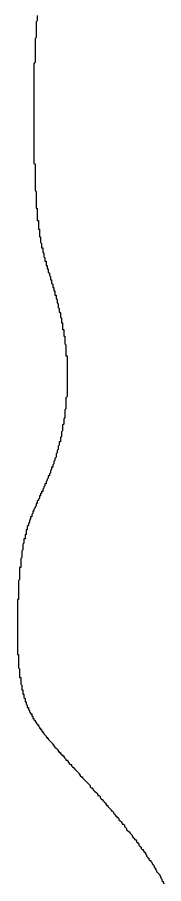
# Model space of a CAD drawing. Header units: millimetres. Extents: x 289 to 9778, y -894 to 6380.
# Drawn here: x 7137.37 to 7138.7, y -358.41 to -350.55 of the extents above; entities that cross this region are included whole.
import ezdxf

# ---------------------------------------------------------------- set-up
doc = ezdxf.new("R2010")
doc.units = ezdxf.units.MM

msp = doc.modelspace()

# ---------------------------------------------------------------- linework, layer by layer
msp.add_polyline3d([(7137.5501, -350.5325, 0), (7137.5501, -350.5525, 0), (7137.5501, -350.5625, 0), (7137.5501, -350.5725, 0), (7137.5501, -350.5825, 0), (7137.5401, -350.5925, 0), (7137.5401, -350.6025, 0), (7137.5401, -350.6225, 0), (7137.5401, -350.6325, 0), (7137.5401, -350.6425, 0), (7137.5401, -350.6525, 0), (7137.5401, -350.6725, 0), (7137.5401, -350.6825, 0), (7137.5401, -350.6925, 0), (7137.5401, -350.7025, 0), (7137.5401, -350.7225, 0), (7137.5401, -350.7325, 0), (7137.5301, -350.7425, 0), (7137.5301, -350.7525, 0), (7137.5301, -350.7725, 0), (7137.5301, -350.7825, 0), (7137.5301, -350.7925, 0), (7137.5301, -350.8125, 0), (7137.5301, -350.8225, 0), (7137.5301, -350.8325, 0), (7137.5301, -350.8425, 0), (7137.5301, -350.8625, 0), (7137.5301, -350.8725, 0), (7137.5301, -350.8825, 0), (7137.5301, -350.9025, 0), (7137.5301, -350.9125, 0), (7137.5301, -350.9225, 0), (7137.5301, -350.9425, 0), (7137.5301, -350.9525, 0), (7137.5201, -350.9725, 0), (7137.5201, -350.9825, 0), (7137.5201, -350.9925, 0), (7137.5201, -351.0125, 0), (7137.5201, -351.0225, 0), (7137.5201, -351.0325, 0), (7137.5201, -351.0525, 0), (7137.5201, -351.0625, 0), (7137.5201, -351.0725, 0), (7137.5201, -351.0925, 0), (7137.5201, -351.1025, 0), (7137.5201, -351.1225, 0), (7137.5201, -351.1325, 0), (7137.5201, -351.1425, 0), (7137.5201, -351.1625, 0), (7137.5201, -351.1725, 0), (7137.5201, -351.1925, 0), (7137.5201, -351.2025, 0), (7137.5201, -351.2125, 0), (7137.5201, -351.2325, 0), (7137.5201, -351.2425, 0), (7137.5201, -351.2525, 0), (7137.5201, -351.2725, 0), (7137.5201, -351.2825, 0), (7137.5201, -351.3025, 0), (7137.5201, -351.3125, 0), (7137.5201, -351.3225, 0), (7137.5201, -351.3425, 0), (7137.5201, -351.3525, 0), (7137.5201, -351.3625, 0), (7137.5201, -351.3825, 0), (7137.5201, -351.3925, 0), (7137.5201, -351.4125, 0), (7137.5201, -351.4225, 0), (7137.5201, -351.4325, 0), (7137.5201, -351.4525, 0), (7137.5201, -351.4625, 0), (7137.5201, -351.4725, 0), (7137.5201, -351.4925, 0), (7137.5201, -351.5025, 0), (7137.5201, -351.5125, 0), (7137.5201, -351.5325, 0), (7137.5201, -351.5425, 0), (7137.5201, -351.5525, 0), (7137.5201, -351.5725, 0), (7137.5201, -351.5825, 0), (7137.5201, -351.5925, 0), (7137.5201, -351.6025, 0), (7137.5201, -351.6225, 0), (7137.5201, -351.6325, 0), (7137.5201, -351.6425, 0), (7137.5201, -351.6625, 0), (7137.5201, -351.6725, 0), (7137.5201, -351.6825, 0), (7137.5201, -351.6925, 0), (7137.5201, -351.7125, 0), (7137.5201, -351.7225, 0), (7137.5201, -351.7325, 0), (7137.5201, -351.7425, 0), (7137.5201, -351.7525, 0), (7137.5201, -351.7725, 0), (7137.5201, -351.7825, 0), (7137.5201, -351.7925, 0), (7137.5201, -351.8025, 0), (7137.5201, -351.8125, 0), (7137.5201, -351.8325, 0), (7137.5201, -351.8425, 0), (7137.5201, -351.8525, 0), (7137.5201, -351.8625, 0), (7137.5201, -351.8725, 0), (7137.5301, -351.8825, 0), (7137.5301, -351.8925, 0), (7137.5301, -351.9025, 0), (7137.5301, -351.9225, 0), (7137.5301, -351.9325, 0), (7137.5301, -351.9425, 0), (7137.5301, -351.9525, 0), (7137.5301, -351.9625, 0), (7137.5301, -351.9725, 0), (7137.5301, -351.9825, 0), (7137.5301, -351.9925, 0), (7137.5301, -352.0025, 0), (7137.5301, -352.0125, 0), (7137.5301, -352.0225, 0), (7137.5301, -352.0325, 0), (7137.5301, -352.0425, 0), (7137.5301, -352.0525, 0), (7137.5301, -352.0625, 0), (7137.5301, -352.0725, 0), (7137.5301, -352.0825, 0), (7137.5301, -352.0825, 0), (7137.5301, -352.0925, 0), (7137.5301, -352.1025, 0), (7137.5301, -352.1125, 0), (7137.5301, -352.1225, 0), (7137.5401, -352.1325, 0), (7137.5401, -352.1425, 0), (7137.5401, -352.1525, 0), (7137.5401, -352.1525, 0), (7137.5401, -352.1625, 0), (7137.5401, -352.1725, 0), (7137.5401, -352.1825, 0), (7137.5401, -352.1925, 0), (7137.5401, -352.1925, 0), (7137.5401, -352.2025, 0), (7137.5401, -352.2125, 0), (7137.5401, -352.2225, 0), (7137.5401, -352.2325, 0), (7137.5401, -352.2325, 0), (7137.5401, -352.2425, 0), (7137.5401, -352.2525, 0), (7137.5401, -352.2625, 0), (7137.5401, -352.2625, 0), (7137.5401, -352.2725, 0), (7137.5401, -352.2825, 0), (7137.5501, -352.2825, 0), (7137.5501, -352.2925, 0), (7137.5501, -352.3025, 0), (7137.5501, -352.3025, 0), (7137.5501, -352.3125, 0), (7137.5501, -352.3225, 0), (7137.5501, -352.3225, 0), (7137.5501, -352.3325, 0), (7137.5501, -352.3425, 0), (7137.5501, -352.3425, 0), (7137.5501, -352.3525, 0), (7137.5501, -352.3625, 0), (7137.5501, -352.3625, 0), (7137.5501, -352.3725, 0), (7137.5501, -352.3725, 0), (7137.5501, -352.3825, 0), (7137.5501, -352.3925, 0), (7137.5601, -352.3925, 0), (7137.5601, -352.4025, 0), (7137.5601, -352.4025, 0), (7137.5601, -352.4125, 0), (7137.5601, -352.4125, 0), (7137.5601, -352.4225, 0), (7137.5601, -352.4325, 0), (7137.5601, -352.4325, 0), (7137.5601, -352.4425, 0), (7137.5601, -352.4425, 0), (7137.5601, -352.4525, 0), (7137.5601, -352.4525, 0), (7137.5601, -352.4625, 0), (7137.5601, -352.4625, 0), (7137.5601, -352.4725, 0), (7137.5701, -352.4725, 0), (7137.5701, -352.4825, 0), (7137.5701, -352.4825, 0), (7137.5701, -352.4925, 0), (7137.5701, -352.4925, 0), (7137.5701, -352.5025, 0), (7137.5701, -352.5025, 0), (7137.5701, -352.5125, 0), (7137.5701, -352.5125, 0), (7137.5701, -352.5125, 0), (7137.5701, -352.5225, 0), (7137.5701, -352.5225, 0), (7137.5701, -352.5325, 0), (7137.5701, -352.5325, 0), (7137.5701, -352.5425, 0), (7137.5801, -352.5425, 0), (7137.5801, -352.5425, 0), (7137.5801, -352.5525, 0), (7137.5801, -352.5525, 0), (7137.5801, -352.5625, 0), (7137.5801, -352.5625, 0), (7137.5801, -352.5625, 0), (7137.5801, -352.5725, 0), (7137.5801, -352.5725, 0), (7137.5801, -352.5825, 0), (7137.5801, -352.5825, 0), (7137.5801, -352.5825, 0), (7137.5801, -352.5925, 0), (7137.5801, -352.5925, 0), (7137.5901, -352.6025, 0), (7137.5901, -352.6025, 0), (7137.5901, -352.6025, 0), (7137.5901, -352.6125, 0), (7137.5901, -352.6125, 0), (7137.5901, -352.6125, 0), (7137.5901, -352.6225, 0), (7137.5901, -352.6225, 0), (7137.5901, -352.6225, 0), (7137.5901, -352.6325, 0), (7137.5901, -352.6325, 0), (7137.5901, -352.6425, 0), (7137.5901, -352.6425, 0), (7137.6001, -352.6425, 0), (7137.6001, -352.6525, 0), (7137.6001, -352.6525, 0), (7137.6001, -352.6525, 0), (7137.6001, -352.6625, 0), (7137.6001, -352.6625, 0), (7137.6001, -352.6625, 0), (7137.6001, -352.6725, 0), (7137.6001, -352.6725, 0), (7137.6001, -352.6725, 0), (7137.6001, -352.6825, 0), (7137.6001, -352.6825, 0), (7137.6001, -352.6825, 0), (7137.6101, -352.6925, 0), (7137.6101, -352.6925, 0), (7137.6101, -352.6925, 0), (7137.6101, -352.7025, 0), (7137.6101, -352.7025, 0), (7137.6101, -352.7025, 0), (7137.6101, -352.7125, 0), (7137.6101, -352.7125, 0), (7137.6101, -352.7125, 0), (7137.6101, -352.7225, 0), (7137.6101, -352.7225, 0), (7137.6101, -352.7225, 0), (7137.6201, -352.7325, 0), (7137.6201, -352.7325, 0), (7137.6201, -352.7325, 0), (7137.6201, -352.7425, 0), (7137.6201, -352.7425, 0), (7137.6201, -352.7425, 0), (7137.6201, -352.7525, 0), (7137.6201, -352.7525, 0), (7137.6201, -352.7525, 0), (7137.6201, -352.7525, 0), (7137.6201, -352.7625, 0), (7137.6201, -352.7625, 0), (7137.6301, -352.7625, 0), (7137.6301, -352.7725, 0), (7137.6301, -352.7725, 0), (7137.6301, -352.7725, 0), (7137.6301, -352.7825, 0), (7137.6301, -352.7825, 0), (7137.6301, -352.7825, 0), (7137.6301, -352.7925, 0), (7137.6301, -352.7925, 0), (7137.6301, -352.7925, 0), (7137.6301, -352.8025, 0), (7137.6401, -352.8025, 0), (7137.6401, -352.8025, 0), (7137.6401, -352.8025, 0), (7137.6401, -352.8125, 0), (7137.6401, -352.8125, 0), (7137.6401, -352.8125, 0), (7137.6401, -352.8225, 0), (7137.6401, -352.8225, 0), (7137.6401, -352.8225, 0), (7137.6401, -352.8325, 0), (7137.6401, -352.8325, 0), (7137.6501, -352.8325, 0), (7137.6501, -352.8425, 0), (7137.6501, -352.8425, 0), (7137.6501, -352.8425, 0), (7137.6501, -352.8525, 0), (7137.6501, -352.8525, 0), (7137.6501, -352.8525, 0), (7137.6501, -352.8625, 0), (7137.6501, -352.8625, 0), (7137.6501, -352.8625, 0), (7137.6601, -352.8725, 0), (7137.6601, -352.8725, 0), (7137.6601, -352.8725, 0), (7137.6601, -352.8825, 0), (7137.6601, -352.8825, 0), (7137.6601, -352.8825, 0), (7137.6601, -352.8825, 0), (7137.6601, -352.8925, 0), (7137.6601, -352.8925, 0), (7137.6601, -352.8925, 0), (7137.6701, -352.9025, 0), (7137.6701, -352.9025, 0), (7137.6701, -352.9025, 0), (7137.6701, -352.9125, 0), (7137.6701, -352.9125, 0), (7137.6701, -352.9125, 0), (7137.6701, -352.9225, 0), (7137.6701, -352.9225, 0), (7137.6701, -352.9225, 0), (7137.6701, -352.9325, 0), (7137.6801, -352.9325, 0), (7137.6801, -352.9325, 0), (7137.6801, -352.9425, 0), (7137.6801, -352.9425, 0), (7137.6801, -352.9425, 0), (7137.6801, -352.9525, 0), (7137.6801, -352.9525, 0), (7137.6801, -352.9625, 0), (7137.6801, -352.9625, 0), (7137.6801, -352.9625, 0), (7137.6901, -352.9725, 0), (7137.6901, -352.9725, 0), (7137.6901, -352.9725, 0), (7137.6901, -352.9825, 0), (7137.6901, -352.9825, 0), (7137.6901, -352.9825, 0), (7137.6901, -352.9925, 0), (7137.6901, -352.9925, 0), (7137.6901, -352.9925, 0), (7137.6901, -353.0025, 0), (7137.7001, -353.0025, 0), (7137.7001, -353.0025, 0), (7137.7001, -353.0125, 0), (7137.7001, -353.0125, 0), (7137.7001, -353.0225, 0), (7137.7001, -353.0225, 0), (7137.7001, -353.0225, 0), (7137.7001, -353.0325, 0), (7137.7001, -353.0325, 0), (7137.7101, -353.0325, 0), (7137.7101, -353.0425, 0), (7137.7101, -353.0425, 0), (7137.7101, -353.0525, 0), (7137.7101, -353.0525, 0), (7137.7101, -353.0525, 0), (7137.7101, -353.0625, 0), (7137.7101, -353.0625, 0), (7137.7101, -353.0625, 0), (7137.7101, -353.0725, 0), (7137.7201, -353.0725, 0), (7137.7201, -353.0825, 0), (7137.7201, -353.0825, 0), (7137.7201, -353.0825, 0), (7137.7201, -353.0925, 0), (7137.7201, -353.0925, 0), (7137.7201, -353.1025, 0), (7137.7201, -353.1025, 0), (7137.7201, -353.1025, 0), (7137.7301, -353.1125, 0), (7137.7301, -353.1125, 0), (7137.7301, -353.1225, 0), (7137.7301, -353.1225, 0), (7137.7301, -353.1225, 0), (7137.7301, -353.1325, 0), (7137.7301, -353.1325, 0), (7137.7301, -353.1425, 0), (7137.7301, -353.1425, 0), (7137.7401, -353.1525, 0), (7137.7401, -353.1525, 0), (7137.7401, -353.1525, 0), (7137.7401, -353.1625, 0), (7137.7401, -353.1625, 0), (7137.7401, -353.1725, 0), (7137.7401, -353.1725, 0), (7137.7401, -353.1825, 0), (7137.7401, -353.1825, 0), (7137.7401, -353.1825, 0), (7137.7501, -353.1925, 0), (7137.7501, -353.1925, 0), (7137.7501, -353.2025, 0), (7137.7501, -353.2025, 0), (7137.7501, -353.2125, 0), (7137.7501, -353.2125, 0), (7137.7501, -353.2225, 0), (7137.7501, -353.2225, 0), (7137.7501, -353.2225, 0), (7137.7601, -353.2325, 0), (7137.7601, -353.2325, 0), (7137.7601, -353.2425, 0), (7137.7601, -353.2425, 0), (7137.7601, -353.2525, 0), (7137.7601, -353.2525, 0), (7137.7601, -353.2625, 0), (7137.7601, -353.2625, 0), (7137.7601, -353.2725, 0), (7137.7601, -353.2725, 0), (7137.7701, -353.2825, 0), (7137.7701, -353.2825, 0), (7137.7701, -353.2925, 0), (7137.7701, -353.2925, 0), (7137.7701, -353.3025, 0), (7137.7701, -353.3025, 0), (7137.7701, -353.3125, 0), (7137.7701, -353.3125, 0), (7137.7701, -353.3225, 0), (7137.7701, -353.3225, 0), (7137.7801, -353.3225, 0), (7137.7801, -353.3325, 0), (7137.7801, -353.3325, 0), (7137.7801, -353.3425, 0), (7137.7801, -353.3425, 0), (7137.7801, -353.3525, 0), (7137.7801, -353.3525, 0), (7137.7801, -353.3625, 0), (7137.7801, -353.3725, 0), (7137.7801, -353.3725, 0), (7137.7801, -353.3825, 0), (7137.7901, -353.3825, 0), (7137.7901, -353.3925, 0), (7137.7901, -353.3925, 0), (7137.7901, -353.4025, 0), (7137.7901, -353.4025, 0), (7137.7901, -353.4125, 0), (7137.7901, -353.4125, 0), (7137.7901, -353.4225, 0), (7137.7901, -353.4225, 0), (7137.7901, -353.4325, 0), (7137.7901, -353.4325, 0), (7137.7901, -353.4425, 0), (7137.8001, -353.4425, 0), (7137.8001, -353.4525, 0), (7137.8001, -353.4525, 0), (7137.8001, -353.4625, 0), (7137.8001, -353.4625, 0), (7137.8001, -353.4725, 0), (7137.8001, -353.4825, 0), (7137.8001, -353.4825, 0), (7137.8001, -353.4925, 0), (7137.8001, -353.4925, 0), (7137.8001, -353.5025, 0), (7137.8001, -353.5025, 0), (7137.8001, -353.5125, 0), (7137.8001, -353.5125, 0), (7137.8101, -353.5225, 0), (7137.8101, -353.5325, 0), (7137.8101, -353.5325, 0), (7137.8101, -353.5425, 0), (7137.8101, -353.5425, 0), (7137.8101, -353.5525, 0), (7137.8101, -353.5525, 0), (7137.8101, -353.5625, 0), (7137.8101, -353.5625, 0), (7137.8101, -353.5725, 0), (7137.8101, -353.5825, 0), (7137.8101, -353.5825, 0), (7137.8101, -353.5925, 0), (7137.8101, -353.5925, 0), (7137.8101, -353.6025, 0), (7137.8101, -353.6025, 0), (7137.8101, -353.6125, 0), (7137.8101, -353.6225, 0), (7137.8201, -353.6225, 0), (7137.8201, -353.6325, 0), (7137.8201, -353.6325, 0), (7137.8201, -353.6425, 0), (7137.8201, -353.6525, 0), (7137.8201, -353.6525, 0), (7137.8201, -353.6625, 0), (7137.8201, -353.6625, 0), (7137.8201, -353.6725, 0), (7137.8201, -353.6825, 0), (7137.8201, -353.6825, 0), (7137.8201, -353.6925, 0), (7137.8201, -353.6925, 0), (7137.8201, -353.7025, 0), (7137.8201, -353.7125, 0), (7137.8201, -353.7125, 0), (7137.8201, -353.7225, 0), (7137.8201, -353.7225, 0), (7137.8201, -353.7325, 0), (7137.8201, -353.7425, 0), (7137.8201, -353.7425, 0), (7137.8201, -353.7525, 0), (7137.8201, -353.7525, 0), (7137.8201, -353.7625, 0), (7137.8201, -353.7725, 0), (7137.8201, -353.7725, 0), (7137.8201, -353.7825, 0), (7137.8201, -353.7825, 0), (7137.8201, -353.7925, 0), (7137.8201, -353.8025, 0), (7137.8201, -353.8025, 0), (7137.8201, -353.8125, 0), (7137.8201, -353.8225, 0), (7137.8201, -353.8225, 0), (7137.8201, -353.8325, 0), (7137.8201, -353.8325, 0), (7137.8201, -353.8425, 0), (7137.8201, -353.8525, 0), (7137.8201, -353.8525, 0), (7137.8201, -353.8625, 0), (7137.8201, -353.8725, 0), (7137.8201, -353.8725, 0), (7137.8201, -353.8825, 0), (7137.8201, -353.8925, 0), (7137.8201, -353.8925, 0), (7137.8201, -353.9025, 0), (7137.8201, -353.9025, 0), (7137.8201, -353.9125, 0), (7137.8201, -353.9225, 0), (7137.8201, -353.9225, 0), (7137.8201, -353.9325, 0), (7137.8201, -353.9425, 0), (7137.8201, -353.9425, 0), (7137.8201, -353.9525, 0), (7137.8201, -353.9625, 0), (7137.8201, -353.9625, 0), (7137.8201, -353.9725, 0), (7137.8201, -353.9725, 0), (7137.8201, -353.9825, 0), (7137.8201, -353.9925, 0), (7137.8201, -353.9925, 0), (7137.8101, -354.0025, 0), (7137.8101, -354.0125, 0), (7137.8101, -354.0125, 0), (7137.8101, -354.0225, 0), (7137.8101, -354.0325, 0), (7137.8101, -354.0325, 0), (7137.8101, -354.0425, 0), (7137.8101, -354.0425, 0), (7137.8101, -354.0525, 0), (7137.8101, -354.0625, 0), (7137.8101, -354.0625, 0), (7137.8101, -354.0725, 0), (7137.8101, -354.0825, 0), (7137.8101, -354.0825, 0), (7137.8101, -354.0925, 0), (7137.8101, -354.1025, 0), (7137.8101, -354.1025, 0), (7137.8001, -354.1125, 0), (7137.8001, -354.1225, 0), (7137.8001, -354.1225, 0), (7137.8001, -354.1325, 0), (7137.8001, -354.1325, 0), (7137.8001, -354.1425, 0), (7137.8001, -354.1525, 0), (7137.8001, -354.1525, 0), (7137.8001, -354.1625, 0), (7137.8001, -354.1725, 0), (7137.8001, -354.1725, 0), (7137.8001, -354.1825, 0), (7137.7901, -354.1925, 0), (7137.7901, -354.1925, 0), (7137.7901, -354.2025, 0), (7137.7901, -354.2125, 0), (7137.7901, -354.2125, 0), (7137.7901, -354.2225, 0), (7137.7901, -354.2225, 0), (7137.7901, -354.2325, 0), (7137.7901, -354.2425, 0), (7137.7901, -354.2425, 0), (7137.7801, -354.2525, 0), (7137.7801, -354.2625, 0), (7137.7801, -354.2625, 0), (7137.7801, -354.2725, 0), (7137.7801, -354.2825, 0), (7137.7801, -354.2825, 0), (7137.7801, -354.2925, 0), (7137.7801, -354.2925, 0), (7137.7801, -354.3025, 0), (7137.7701, -354.3125, 0), (7137.7701, -354.3125, 0), (7137.7701, -354.3225, 0), (7137.7701, -354.3325, 0), (7137.7701, -354.3325, 0), (7137.7701, -354.3425, 0), (7137.7701, -354.3525, 0), (7137.7701, -354.3525, 0), (7137.7601, -354.3625, 0), (7137.7601, -354.3625, 0), (7137.7601, -354.3725, 0), (7137.7601, -354.3825, 0), (7137.7601, -354.3825, 0), (7137.7601, -354.3925, 0), (7137.7601, -354.4025, 0), (7137.7501, -354.4025, 0), (7137.7501, -354.4125, 0), (7137.7501, -354.4125, 0), (7137.7501, -354.4225, 0), (7137.7501, -354.4325, 0), (7137.7501, -354.4325, 0), (7137.7401, -354.4425, 0), (7137.7401, -354.4425, 0), (7137.7401, -354.4525, 0), (7137.7401, -354.4625, 0), (7137.7401, -354.4625, 0), (7137.7401, -354.4725, 0), (7137.7401, -354.4725, 0), (7137.7301, -354.4825, 0), (7137.7301, -354.4925, 0), (7137.7301, -354.4925, 0), (7137.7301, -354.5025, 0), (7137.7301, -354.5025, 0), (7137.7201, -354.5125, 0), (7137.7201, -354.5225, 0), (7137.7201, -354.5225, 0), (7137.7201, -354.5325, 0), (7137.7201, -354.5325, 0), (7137.7201, -354.5425, 0), (7137.7101, -354.5525, 0), (7137.7101, -354.5525, 0), (7137.7101, -354.5625, 0), (7137.7101, -354.5625, 0), (7137.7101, -354.5725, 0), (7137.7001, -354.5825, 0), (7137.7001, -354.5825, 0), (7137.7001, -354.5925, 0), (7137.7001, -354.5925, 0), (7137.7001, -354.6025, 0), (7137.7001, -354.6025, 0), (7137.6901, -354.6125, 0), (7137.6901, -354.6225, 0), (7137.6901, -354.6225, 0), (7137.6901, -354.6325, 0), (7137.6801, -354.6325, 0), (7137.6801, -354.6425, 0), (7137.6801, -354.6425, 0), (7137.6801, -354.6525, 0), (7137.6801, -354.6525, 0), (7137.6701, -354.6625, 0), (7137.6701, -354.6625, 0), (7137.6701, -354.6725, 0), (7137.6701, -354.6825, 0), (7137.6701, -354.6825, 0), (7137.6601, -354.6925, 0), (7137.6601, -354.6925, 0), (7137.6601, -354.7025, 0), (7137.6601, -354.7025, 0), (7137.6601, -354.7125, 0), (7137.6501, -354.7125, 0), (7137.6501, -354.7225, 0), (7137.6501, -354.7225, 0), (7137.6501, -354.7325, 0), (7137.6501, -354.7325, 0), (7137.6401, -354.7425, 0), (7137.6401, -354.7425, 0), (7137.6401, -354.7525, 0), (7137.6401, -354.7525, 0), (7137.6301, -354.7625, 0), (7137.6301, -354.7625, 0), (7137.6301, -354.7725, 0), (7137.6301, -354.7725, 0), (7137.6301, -354.7825, 0), (7137.6201, -354.7825, 0), (7137.6201, -354.7925, 0), (7137.6201, -354.7925, 0), (7137.6201, -354.8025, 0), (7137.6201, -354.8025, 0), (7137.6101, -354.8125, 0), (7137.6101, -354.8125, 0), (7137.6101, -354.8225, 0), (7137.6101, -354.8225, 0), (7137.6001, -354.8325, 0), (7137.6001, -354.8325, 0), (7137.6001, -354.8425, 0), (7137.6001, -354.8425, 0), (7137.6001, -354.8525, 0), (7137.5901, -354.8525, 0), (7137.5901, -354.8625, 0), (7137.5901, -354.8625, 0), (7137.5901, -354.8625, 0), (7137.5901, -354.8725, 0), (7137.5801, -354.8725, 0), (7137.5801, -354.8825, 0), (7137.5801, -354.8825, 0), (7137.5801, -354.8925, 0), (7137.5701, -354.8925, 0), (7137.5701, -354.9025, 0), (7137.5701, -354.9025, 0), (7137.5701, -354.9125, 0), (7137.5701, -354.9125, 0), (7137.5601, -354.9225, 0), (7137.5601, -354.9225, 0), (7137.5601, -354.9225, 0), (7137.5601, -354.9325, 0), (7137.5601, -354.9325, 0), (7137.5501, -354.9425, 0), (7137.5501, -354.9425, 0), (7137.5501, -354.9525, 0), (7137.5501, -354.9525, 0), (7137.5501, -354.9625, 0), (7137.5401, -354.9625, 0), (7137.5401, -354.9625, 0), (7137.5401, -354.9725, 0), (7137.5401, -354.9725, 0), (7137.5401, -354.9825, 0), (7137.5401, -354.9825, 0), (7137.5301, -354.9925, 0), (7137.5301, -354.9925, 0), (7137.5301, -354.9925, 0), (7137.5301, -355.0025, 0), (7137.5301, -355.0025, 0), (7137.5201, -355.0125, 0), (7137.5201, -355.0125, 0), (7137.5201, -355.0225, 0), (7137.5201, -355.0225, 0), (7137.5201, -355.0225, 0), (7137.5201, -355.0325, 0), (7137.5101, -355.0325, 0), (7137.5101, -355.0425, 0), (7137.5101, -355.0425, 0), (7137.5101, -355.0425, 0), (7137.5101, -355.0525, 0), (7137.5101, -355.0525, 0), (7137.5001, -355.0625, 0), (7137.5001, -355.0625, 0), (7137.5001, -355.0725, 0), (7137.5001, -355.0725, 0), (7137.5001, -355.0725, 0), (7137.5001, -355.0825, 0), (7137.4901, -355.0825, 0), (7137.4901, -355.0925, 0), (7137.4901, -355.0925, 0), (7137.4901, -355.0925, 0), (7137.4901, -355.1025, 0), (7137.4901, -355.1025, 0), (7137.4801, -355.1125, 0), (7137.4801, -355.1125, 0), (7137.4801, -355.1225, 0), (7137.4801, -355.1225, 0), (7137.4801, -355.1225, 0), (7137.4801, -355.1325, 0), (7137.4801, -355.1325, 0), (7137.4701, -355.1425, 0), (7137.4701, -355.1425, 0), (7137.4701, -355.1525, 0), (7137.4701, -355.1525, 0), (7137.4701, -355.1525, 0), (7137.4701, -355.1625, 0), (7137.4701, -355.1625, 0), (7137.4601, -355.1725, 0), (7137.4601, -355.1725, 0), (7137.4601, -355.1825, 0), (7137.4601, -355.1825, 0), (7137.4601, -355.1825, 0), (7137.4601, -355.1925, 0), (7137.4601, -355.1925, 0), (7137.4601, -355.2025, 0), (7137.4501, -355.2025, 0), (7137.4501, -355.2125, 0), (7137.4501, -355.2125, 0), (7137.4501, -355.2125, 0), (7137.4501, -355.2225, 0), (7137.4501, -355.2225, 0), (7137.4501, -355.2325, 0), (7137.4501, -355.2325, 0), (7137.4501, -355.2425, 0), (7137.4401, -355.2425, 0), (7137.4401, -355.2525, 0), (7137.4401, -355.2525, 0), (7137.4401, -355.2525, 0), (7137.4401, -355.2625, 0), (7137.4401, -355.2625, 0), (7137.4401, -355.2725, 0), (7137.4401, -355.2725, 0), (7137.4401, -355.2825, 0), (7137.4301, -355.2825, 0), (7137.4301, -355.2925, 0), (7137.4301, -355.2925, 0), (7137.4301, -355.3025, 0), (7137.4301, -355.3025, 0), (7137.4301, -355.3125, 0), (7137.4301, -355.3125, 0), (7137.4301, -355.3125, 0), (7137.4301, -355.3225, 0), (7137.4301, -355.3225, 0), (7137.4201, -355.3325, 0), (7137.4201, -355.3325, 0), (7137.4201, -355.3425, 0), (7137.4201, -355.3425, 0), (7137.4201, -355.3525, 0), (7137.4201, -355.3525, 0), (7137.4201, -355.3625, 0), (7137.4201, -355.3625, 0), (7137.4201, -355.3725, 0), (7137.4201, -355.3725, 0), (7137.4201, -355.3825, 0), (7137.4201, -355.3825, 0), (7137.4101, -355.3925, 0), (7137.4101, -355.3925, 0), (7137.4101, -355.4025, 0), (7137.4101, -355.4025, 0), (7137.4101, -355.4125, 0), (7137.4101, -355.4125, 0), (7137.4101, -355.4225, 0), (7137.4101, -355.4225, 0), (7137.4101, -355.4325, 0), (7137.4101, -355.4425, 0), (7137.4101, -355.4425, 0), (7137.4101, -355.4525, 0), (7137.4101, -355.4525, 0), (7137.4001, -355.4625, 0), (7137.4001, -355.4625, 0), (7137.4001, -355.4725, 0), (7137.4001, -355.4725, 0), (7137.4001, -355.4825, 0), (7137.4001, -355.4825, 0), (7137.4001, -355.4925, 0), (7137.4001, -355.4925, 0), (7137.4001, -355.5025, 0), (7137.4001, -355.5125, 0), (7137.4001, -355.5125, 0), (7137.4001, -355.5225, 0), (7137.4001, -355.5225, 0), (7137.4001, -355.5325, 0), (7137.4001, -355.5325, 0), (7137.4001, -355.5425, 0), (7137.3901, -355.5425, 0), (7137.3901, -355.5525, 0), (7137.3901, -355.5625, 0), (7137.3901, -355.5625, 0), (7137.3901, -355.5725, 0), (7137.3901, -355.5725, 0), (7137.3901, -355.5825, 0), (7137.3901, -355.5825, 0), (7137.3901, -355.5925, 0), (7137.3901, -355.6025, 0), (7137.3901, -355.6025, 0), (7137.3901, -355.6125, 0), (7137.3901, -355.6125, 0), (7137.3901, -355.6225, 0), (7137.3901, -355.6325, 0), (7137.3901, -355.6325, 0), (7137.3901, -355.6425, 0), (7137.3901, -355.6425, 0), (7137.3901, -355.6525, 0), (7137.3801, -355.6625, 0), (7137.3801, -355.6625, 0), (7137.3801, -355.6725, 0), (7137.3801, -355.6825, 0), (7137.3801, -355.6825, 0), (7137.3801, -355.6925, 0), (7137.3801, -355.6925, 0), (7137.3801, -355.7025, 0), (7137.3801, -355.7125, 0), (7137.3801, -355.7125, 0), (7137.3801, -355.7225, 0), (7137.3801, -355.7325, 0), (7137.3801, -355.7325, 0), (7137.3801, -355.7425, 0), (7137.3801, -355.7525, 0), (7137.3801, -355.7525, 0), (7137.3801, -355.7625, 0), (7137.3801, -355.7625, 0), (7137.3801, -355.7725, 0), (7137.3801, -355.7825, 0), (7137.3801, -355.7825, 0), (7137.3801, -355.7925, 0), (7137.3801, -355.8025, 0), (7137.3801, -355.8025, 0), (7137.3801, -355.8125, 0), (7137.3801, -355.8225, 0), (7137.3801, -355.8325, 0), (7137.3701, -355.8325, 0), (7137.3701, -355.8425, 0), (7137.3701, -355.8525, 0), (7137.3701, -355.8525, 0), (7137.3701, -355.8625, 0), (7137.3701, -355.8725, 0), (7137.3701, -355.8725, 0), (7137.3701, -355.8825, 0), (7137.3701, -355.8925, 0), (7137.3701, -355.8925, 0), (7137.3701, -355.9025, 0), (7137.3701, -355.9125, 0), (7137.3701, -355.9125, 0), (7137.3701, -355.9225, 0), (7137.3701, -355.9325, 0), (7137.3701, -355.9425, 0), (7137.3701, -355.9425, 0), (7137.3701, -355.9525, 0), (7137.3701, -355.9625, 0), (7137.3701, -355.9625, 0), (7137.3701, -355.9725, 0), (7137.3701, -355.9825, 0), (7137.3701, -355.9925, 0), (7137.3701, -355.9925, 0), (7137.3701, -356.0025, 0), (7137.3701, -356.0125, 0), (7137.3701, -356.0125, 0), (7137.3701, -356.0225, 0), (7137.3701, -356.0325, 0), (7137.3701, -356.0425, 0), (7137.3701, -356.0425, 0), (7137.3701, -356.0525, 0), (7137.3701, -356.0625, 0), (7137.3701, -356.0625, 0), (7137.3701, -356.0725, 0), (7137.3701, -356.0825, 0), (7137.3701, -356.0925, 0), (7137.3701, -356.0925, 0), (7137.3701, -356.1025, 0), (7137.3701, -356.1125, 0), (7137.3701, -356.1125, 0), (7137.3701, -356.1225, 0), (7137.3701, -356.1325, 0), (7137.3701, -356.1425, 0), (7137.3701, -356.1425, 0), (7137.3701, -356.1525, 0), (7137.3701, -356.1625, 0), (7137.3701, -356.1625, 0), (7137.3701, -356.1725, 0), (7137.3701, -356.1825, 0), (7137.3701, -356.1925, 0), (7137.3701, -356.1925, 0), (7137.3701, -356.2025, 0), (7137.3701, -356.2125, 0), (7137.3701, -356.2125, 0), (7137.3701, -356.2225, 0), (7137.3701, -356.2325, 0), (7137.3701, -356.2425, 0), (7137.3701, -356.2425, 0), (7137.3701, -356.2525, 0), (7137.3701, -356.2625, 0), (7137.3701, -356.2625, 0), (7137.3701, -356.2725, 0), (7137.3701, -356.2825, 0), (7137.3701, -356.2825, 0), (7137.3701, -356.2925, 0), (7137.3701, -356.3025, 0), (7137.3701, -356.3125, 0), (7137.3701, -356.3125, 0), (7137.3701, -356.3225, 0), (7137.3701, -356.3325, 0), (7137.3801, -356.3325, 0), (7137.3801, -356.3425, 0), (7137.3801, -356.3525, 0), (7137.3801, -356.3525, 0), (7137.3801, -356.3625, 0), (7137.3801, -356.3725, 0), (7137.3801, -356.3725, 0), (7137.3801, -356.3825, 0), (7137.3801, -356.3925, 0), (7137.3801, -356.3925, 0), (7137.3801, -356.4025, 0), (7137.3801, -356.4125, 0), (7137.3801, -356.4125, 0), (7137.3801, -356.4225, 0), (7137.3801, -356.4325, 0), (7137.3801, -356.4325, 0), (7137.3801, -356.4425, 0), (7137.3801, -356.4525, 0), (7137.3801, -356.4525, 0), (7137.3901, -356.4625, 0), (7137.3901, -356.4725, 0), (7137.3901, -356.4725, 0), (7137.3901, -356.4825, 0), (7137.3901, -356.4925, 0), (7137.3901, -356.4925, 0), (7137.3901, -356.5025, 0), (7137.3901, -356.5025, 0), (7137.3901, -356.5125, 0), (7137.3901, -356.5225, 0), (7137.3901, -356.5225, 0), (7137.3901, -356.5325, 0), (7137.3901, -356.5425, 0), (7137.4001, -356.5425, 0), (7137.4001, -356.5525, 0), (7137.4001, -356.5525, 0), (7137.4001, -356.5625, 0), (7137.4001, -356.5725, 0), (7137.4001, -356.5725, 0), (7137.4001, -356.5825, 0), (7137.4001, -356.5825, 0), (7137.4001, -356.5925, 0), (7137.4001, -356.5925, 0), (7137.4001, -356.6025, 0), (7137.4101, -356.6125, 0), (7137.4101, -356.6125, 0), (7137.4101, -356.6225, 0), (7137.4101, -356.6225, 0), (7137.4101, -356.6325, 0), (7137.4101, -356.6325, 0), (7137.4101, -356.6425, 0), (7137.4101, -356.6425, 0), (7137.4101, -356.6525, 0), (7137.4201, -356.6525, 0), (7137.4201, -356.6625, 0), (7137.4201, -356.6625, 0), (7137.4201, -356.6725, 0), (7137.4201, -356.6825, 0), (7137.4201, -356.6825, 0), (7137.4201, -356.6925, 0), (7137.4201, -356.6925, 0), (7137.4301, -356.6925, 0), (7137.4301, -356.7025, 0), (7137.4301, -356.7025, 0), (7137.4301, -356.7125, 0), (7137.4301, -356.7125, 0), (7137.4301, -356.7225, 0), (7137.4301, -356.7225, 0), (7137.4401, -356.7325, 0), (7137.4401, -356.7325, 0), (7137.4401, -356.7425, 0), (7137.4401, -356.7425, 0), (7137.4401, -356.7525, 0), (7137.4401, -356.7525, 0), (7137.4401, -356.7625, 0), (7137.4501, -356.7625, 0), (7137.4501, -356.7625, 0), (7137.4501, -356.7725, 0), (7137.4501, -356.7725, 0), (7137.4501, -356.7825, 0), (7137.4501, -356.7825, 0), (7137.4601, -356.7925, 0), (7137.4601, -356.7925, 0), (7137.4601, -356.7925, 0), (7137.4601, -356.8025, 0), (7137.4601, -356.8025, 0), (7137.4601, -356.8125, 0), (7137.4701, -356.8125, 0), (7137.4701, -356.8225, 0), (7137.4701, -356.8225, 0), (7137.4701, -356.8225, 0), (7137.4701, -356.8325, 0), (7137.4701, -356.8325, 0), (7137.4801, -356.8425, 0), (7137.4801, -356.8425, 0), (7137.4801, -356.8425, 0), (7137.4801, -356.8525, 0), (7137.4801, -356.8525, 0), (7137.4901, -356.8625, 0), (7137.4901, -356.8625, 0), (7137.4901, -356.8625, 0), (7137.4901, -356.8725, 0), (7137.5001, -356.8725, 0), (7137.5001, -356.8825, 0), (7137.5001, -356.8825, 0), (7137.5001, -356.8925, 0), (7137.5001, -356.8925, 0), (7137.5101, -356.8925, 0), (7137.5101, -356.9025, 0), (7137.5101, -356.9025, 0), (7137.5101, -356.9125, 0), (7137.5201, -356.9125, 0), (7137.5201, -356.9125, 0), (7137.5201, -356.9225, 0), (7137.5201, -356.9225, 0), (7137.5301, -356.9325, 0), (7137.5301, -356.9325, 0), (7137.5301, -356.9425, 0), (7137.5301, -356.9425, 0), (7137.5401, -356.9425, 0), (7137.5401, -356.9525, 0), (7137.5401, -356.9525, 0), (7137.5501, -356.9625, 0), (7137.5501, -356.9625, 0), (7137.5501, -356.9725, 0), (7137.5501, -356.9725, 0), (7137.5601, -356.9725, 0), (7137.5601, -356.9825, 0), (7137.5601, -356.9825, 0), (7137.5701, -356.9925, 0), (7137.5701, -356.9925, 0), (7137.5701, -357.0025, 0), (7137.5801, -357.0025, 0), (7137.5801, -357.0025, 0), (7137.5801, -357.0125, 0), (7137.5901, -357.0125, 0), (7137.5901, -357.0225, 0), (7137.5901, -357.0225, 0), (7137.6001, -357.0325, 0), (7137.6001, -357.0325, 0), (7137.6001, -357.0425, 0), (7137.6101, -357.0425, 0), (7137.6101, -357.0525, 0), (7137.6101, -357.0525, 0), (7137.6201, -357.0625, 0), (7137.6201, -357.0625, 0), (7137.6301, -357.0725, 0), (7137.6301, -357.0725, 0), (7137.6301, -357.0825, 0), (7137.6401, -357.0825, 0), (7137.6401, -357.0925, 0), (7137.6501, -357.0925, 0), (7137.6501, -357.1025, 0), (7137.6501, -357.1025, 0), (7137.6601, -357.1125, 0), (7137.6601, -357.1125, 0), (7137.6701, -357.1225, 0), (7137.6701, -357.1225, 0), (7137.6801, -357.1325, 0), (7137.6801, -357.1325, 0), (7137.6901, -357.1425, 0), (7137.6901, -357.1425, 0), (7137.6901, -357.1525, 0), (7137.7001, -357.1525, 0), (7137.7001, -357.1625, 0), (7137.7101, -357.1725, 0), (7137.7101, -357.1725, 0), (7137.7201, -357.1825, 0), (7137.7201, -357.1825, 0), (7137.7301, -357.1925, 0), (7137.7301, -357.1925, 0), (7137.7401, -357.2025, 0), (7137.7401, -357.2125, 0), (7137.7501, -357.2125, 0), (7137.7501, -357.2225, 0), (7137.7601, -357.2225, 0), (7137.7601, -357.2325, 0), (7137.7701, -357.2425, 0), (7137.7801, -357.2425, 0), (7137.7801, -357.2525, 0), (7137.7901, -357.2525, 0), (7137.7901, -357.2625, 0), (7137.8001, -357.2725, 0), (7137.8001, -357.2725, 0), (7137.8101, -357.2825, 0), (7137.8101, -357.2925, 0), (7137.8201, -357.2925, 0), (7137.8301, -357.3025, 0), (7137.8301, -357.3125, 0), (7137.8401, -357.3125, 0), (7137.8401, -357.3225, 0), (7137.8501, -357.3325, 0), (7137.8601, -357.3325, 0), (7137.8601, -357.3425, 0), (7137.8701, -357.3525, 0), (7137.8701, -357.3525, 0), (7137.8801, -357.3625, 0), (7137.8901, -357.3725, 0), (7137.8901, -357.3725, 0), (7137.9001, -357.3825, 0), (7137.9101, -357.3925, 0), (7137.9101, -357.3925, 0), (7137.9201, -357.4025, 0), (7137.9301, -357.4125, 0), (7137.9301, -357.4225, 0), (7137.9401, -357.4225, 0), (7137.9401, -357.4325, 0), (7137.9501, -357.4425, 0), (7137.9601, -357.4425, 0), (7137.9601, -357.4525, 0), (7137.9701, -357.4625, 0), (7137.9801, -357.4725, 0), (7137.9801, -357.4725, 0), (7137.9901, -357.4825, 0), (7138.0001, -357.4925, 0), (7138.0101, -357.5025, 0), (7138.0101, -357.5025, 0), (7138.0201, -357.5125, 0), (7138.0301, -357.5225, 0), (7138.0301, -357.5325, 0), (7138.0401, -357.5425, 0), (7138.0501, -357.5425, 0), (7138.0501, -357.5525, 0), (7138.0601, -357.5625, 0), (7138.0701, -357.5725, 0), (7138.0701, -357.5725, 0), (7138.0801, -357.5825, 0), (7138.0901, -357.5925, 0), (7138.1001, -357.6025, 0), (7138.1001, -357.6125, 0), (7138.1101, -357.6125, 0), (7138.1201, -357.6225, 0), (7138.1201, -357.6325, 0), (7138.1301, -357.6425, 0), (7138.1401, -357.6525, 0), (7138.1401, -357.6525, 0), (7138.1501, -357.6625, 0), (7138.1601, -357.6725, 0), (7138.1701, -357.6825, 0), (7138.1701, -357.6925, 0), (7138.1801, -357.7025, 0), (7138.1901, -357.7025, 0), (7138.1901, -357.7125, 0), (7138.2001, -357.7225, 0), (7138.2101, -357.7325, 0), (7138.2201, -357.7425, 0), (7138.2201, -357.7525, 0), (7138.2301, -357.7525, 0), (7138.2401, -357.7625, 0), (7138.2401, -357.7725, 0), (7138.2501, -357.7825, 0), (7138.2601, -357.7925, 0), (7138.2701, -357.8025, 0), (7138.2701, -357.8125, 0), (7138.2801, -357.8125, 0), (7138.2901, -357.8225, 0), (7138.2901, -357.8325, 0), (7138.3001, -357.8425, 0), (7138.3101, -357.8525, 0), (7138.3201, -357.8625, 0), (7138.3201, -357.8725, 0), (7138.3301, -357.8725, 0), (7138.3401, -357.8825, 0), (7138.3401, -357.8925, 0), (7138.3501, -357.9025, 0), (7138.3601, -357.9125, 0), (7138.3601, -357.9225, 0), (7138.3701, -357.9325, 0), (7138.3801, -357.9425, 0), (7138.3901, -357.9425, 0), (7138.3901, -357.9525, 0), (7138.4001, -357.9625, 0), (7138.4101, -357.9725, 0), (7138.4101, -357.9825, 0), (7138.4201, -357.9925, 0), (7138.4301, -358.0025, 0), (7138.4301, -358.0125, 0), (7138.4401, -358.0125, 0), (7138.4501, -358.0225, 0), (7138.4501, -358.0325, 0), (7138.4601, -358.0425, 0), (7138.4701, -358.0525, 0), (7138.4701, -358.0625, 0), (7138.4801, -358.0725, 0), (7138.4901, -358.0825, 0), (7138.4901, -358.0925, 0), (7138.5001, -358.1025, 0), (7138.5101, -358.1025, 0), (7138.5101, -358.1125, 0), (7138.5201, -358.1225, 0), (7138.5301, -358.1325, 0), (7138.5301, -358.1425, 0), (7138.5401, -358.1525, 0), (7138.5401, -358.1625, 0), (7138.5501, -358.1725, 0), (7138.5601, -358.1825, 0), (7138.5601, -358.1925, 0), (7138.5701, -358.2025, 0), (7138.5801, -358.2025, 0), (7138.5801, -358.2125, 0), (7138.5901, -358.2225, 0), (7138.5901, -358.2325, 0), (7138.6001, -358.2425, 0), (7138.6101, -358.2525, 0), (7138.6101, -358.2625, 0), (7138.6201, -358.2725, 0), (7138.6201, -358.2825, 0), (7138.6301, -358.2925, 0), (7138.6301, -358.3025, 0), (7138.6401, -358.3125, 0), (7138.6401, -358.3125, 0), (7138.6501, -358.3225, 0), (7138.6601, -358.3325, 0), (7138.6601, -358.3425, 0), (7138.6701, -358.3525, 0), (7138.6701, -358.3625, 0), (7138.6801, -358.3725, 0), (7138.6801, -358.3825, 0), (7138.6901, -358.3925, 0), (7138.6901, -358.4025, 0), (7138.7001, -358.4125, 0)])

doc.saveas('drawing.dxf')
